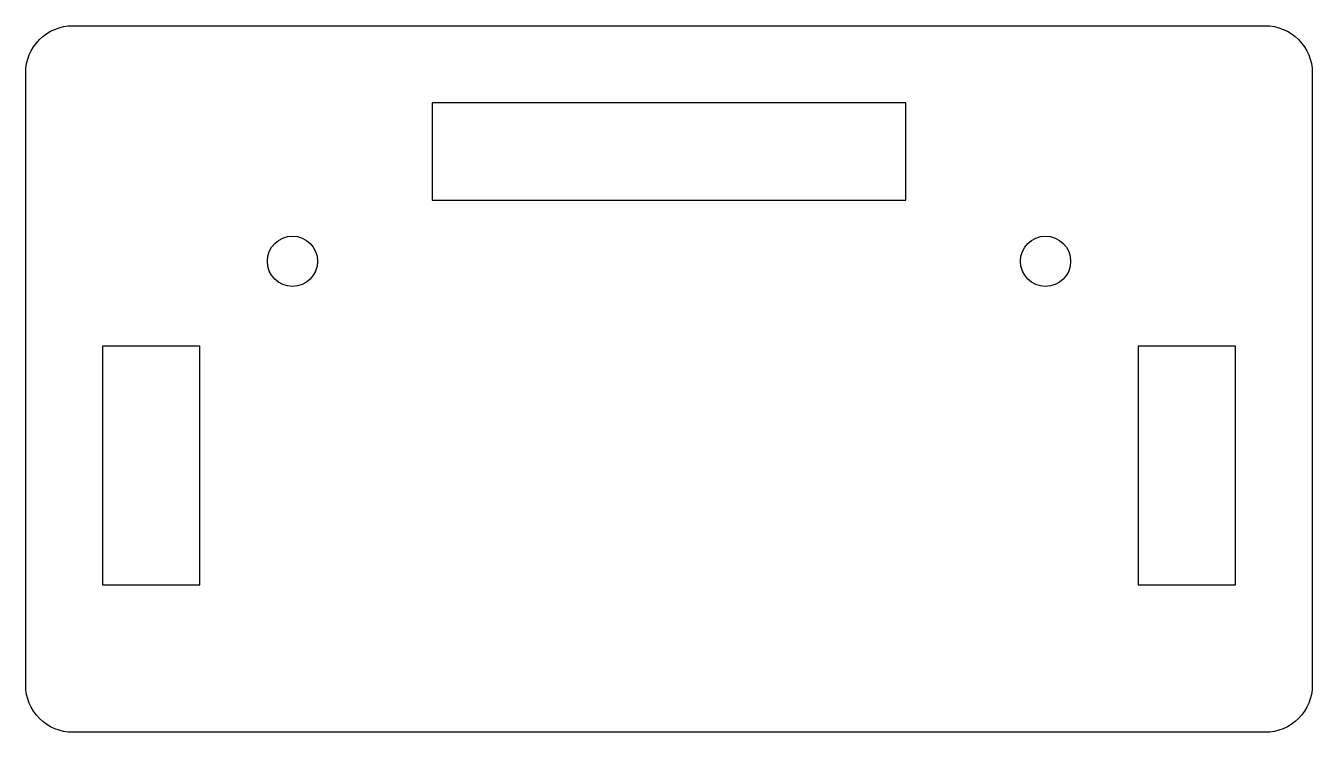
# Model space of a CAD drawing. Header units: millimetres. Extents: x -137.1 to -55.1, y 155.9 to 200.9.
import ezdxf

# ---------------------------------------------------------------- set-up
doc = ezdxf.new("R2010")
doc.units = ezdxf.units.MM
doc.layers.get('0').update_dxf_attribs({"linetype": 'CONTINUOUS'})

msp = doc.modelspace()

# ---------------------------------------------------------------- linework, layer by layer
msp.add_lwpolyline([(-137.074, 197.864, -0.414214), (-134.074, 200.864), (-58.074, 200.864, -0.414214), (-55.074, 197.864), (-55.074, 158.864, -0.414214), (-58.074, 155.864), (-134.074, 155.864, -0.414214), (-137.074, 158.864)], format="xyb", close=True)
for points in [[(-111.174, 195.964), (-111.174, 189.764), (-80.974, 189.764), (-80.974, 195.964)], [(-125.974, 180.464), (-132.174, 180.464), (-132.174, 165.264), (-125.974, 165.264)], [(-59.974, 180.464), (-66.174, 180.464), (-66.174, 165.264), (-59.974, 165.264)]]:
    msp.add_lwpolyline(points, close=True)
for centre in [(-120.074, 185.864), (-72.074, 185.864)]:
    msp.add_circle(centre, 1.6)

doc.saveas('drawing.dxf')
